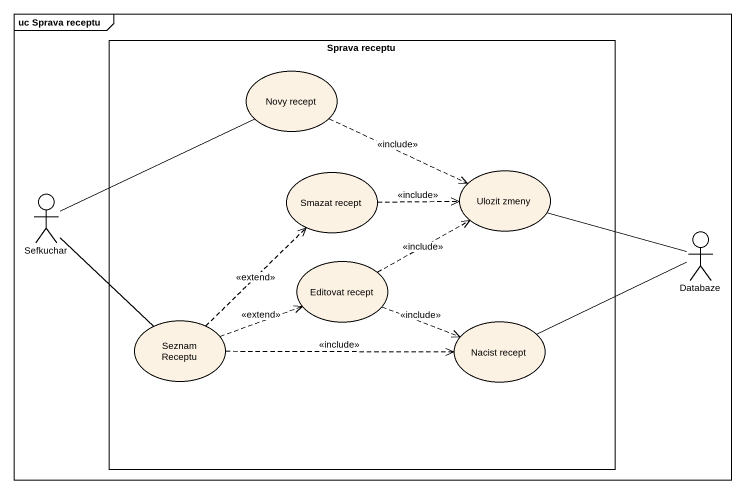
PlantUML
@startuml
mainframe uc Sprava receptu
rectangle "Sprava receptu" as Sprava_receptu {
  usecase "Novy recept" as Novy_recept
  usecase "Smazat recept" as Smazat_recept
  usecase "Ulozit zmeny" as Ulozit_zmeny
  usecase "Editovat recept" as Editovat_recept
  usecase "Seznam Receptu" as Seznam_Receptu
  usecase "Nacist recept" as Nacist_recept
}
actor Sefkuchar
actor Databaze
Novy_recept .right.> Ulozit_zmeny : <<include>>
Smazat_recept .right.> Ulozit_zmeny : <<include>>
Ulozit_zmeny -right- Databaze
Sefkuchar -right- Novy_recept
Sefkuchar -- Seznam_Receptu
Editovat_recept .right.> Ulozit_zmeny : <<include>>
Editovat_recept .right.> Nacist_recept : <<include>>
Seznam_Receptu .up.> Smazat_recept : <<extend>>
Seznam_Receptu .right.> Editovat_recept : <<extend>>
Seznam_Receptu .right.> Nacist_recept : <<include>>
Nacist_recept -right- Databaze
@enduml
